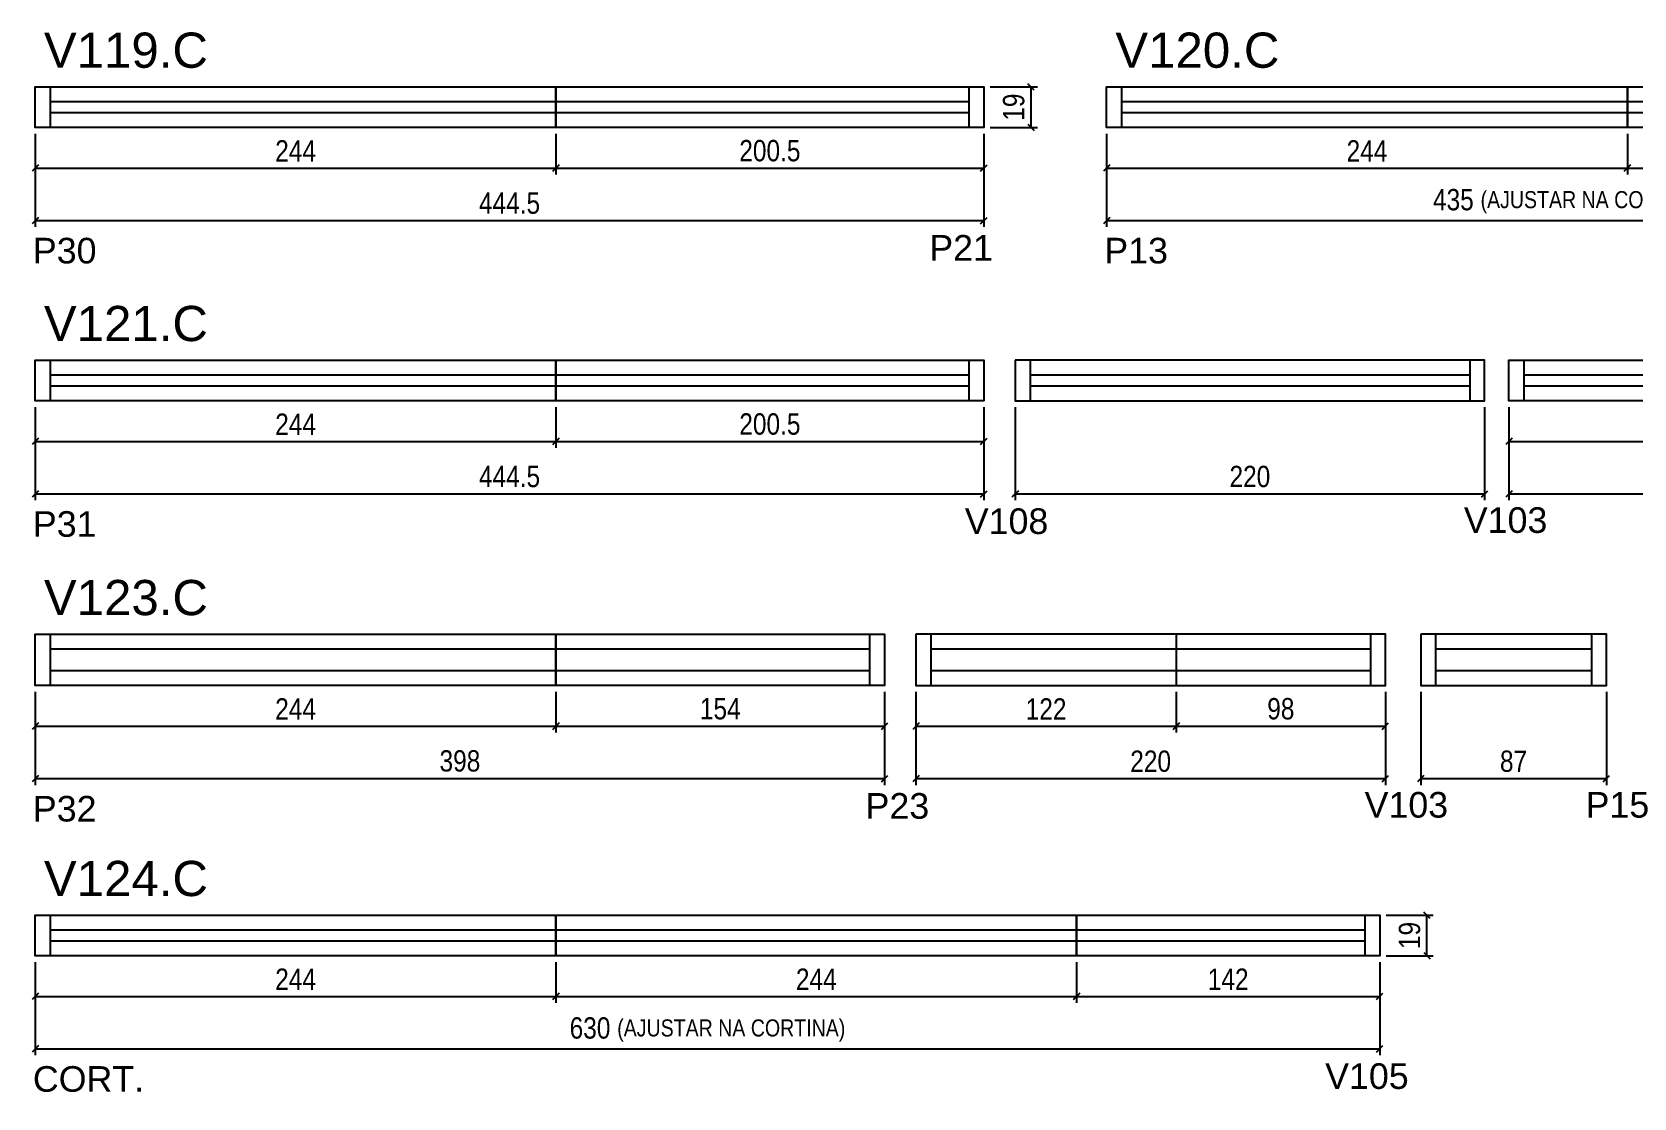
# Model space of a CAD drawing. Extents: x 1665 to 3026, y 15883 to 17753.
# Drawn here: x 1672 to 2422, y 16305 to 16804 of the extents above; entities that cross this region are included whole.
import ezdxf

# ---------------------------------------------------------------- set-up
doc = ezdxf.new("R2010")
doc.units = 0
for name, color, linetype in [('5', 5, 'Continuous'), ('COTA', 241, 'Continuous'), ('NOMENCLATURA', 7, 'Continuous'), ('Painéis', 200, 'Continuous'), ('SARR_2.2x7', 40, 'Continuous')]:
    doc.layers.add(name, color=color, linetype=linetype)
doc.styles.add('COTA TECNICA', font='techl___.ttf', dxfattribs={"height": 10})
doc.styles.add('COTA TECNICA-50', font='techl___.ttf', dxfattribs={"height": 10})
doc.styles.get("Standard").update_dxf_attribs({"font": 'arial.ttf'})
doc.dimstyles.new('COTA PAINEL-50', dxfattribs={"dimtxt": 10, "dimasz": 3, "dimexe": 3, "dimexo": 3, "dimgap": 3, "dimtad": 1, "dimdec": 1, "dimzin": 12, "dimdsep": 46, "dimtxsty": 'COTA TECNICA-50', "dimblk1": 'OBLIQUE', "dimblk2": 'OBLIQUE', "dimsah": 1, "dimcen": 0.9, "dimclrd": 4, "dimclre": 4, "dimclrt": 240, "dimadec": 1, "dimazin": 3, "dimtfac": 1, "dimtdec": 1, "dimtmove": 0, "dimatfit": 3, "dimfxl": 1, "dimtolj": 1, "dimtzin": 12, "dimarcsym": 0})
doc.dimstyles.new('PAINEL', dxfattribs={"dimtxt": 10, "dimasz": 3, "dimexe": 3, "dimexo": 3, "dimgap": 3, "dimtad": 1, "dimdec": 1, "dimzin": 12, "dimdsep": 46, "dimtxsty": 'COTA TECNICA', "dimblk1": 'OBLIQUE', "dimblk2": 'OBLIQUE', "dimsah": 1, "dimcen": 0.9, "dimclrd": 4, "dimclre": 4, "dimclrt": 240, "dimadec": 1, "dimazin": 3, "dimtfac": 1, "dimtdec": 1, "dimtmove": 0, "dimatfit": 3, "dimfxl": 1, "dimtolj": 1, "dimtzin": 12, "dimarcsym": 0})

# ---------------------------------------------------------------- blocks, each defined once
blk = doc.blocks.new('_Oblique')
at = {"color": 0, "linetype": 'ByBlock', "lineweight": -2}
blk.add_line((-0.5, -0.5), (0.5, 0.5), dxfattribs=at)
blk = doc.blocks.new('*D137')
at = {"layer": 'COTA', "color": 4, "linetype": 'ByBlock', "lineweight": -2, "transparency": 16777216}
for p, q in [((1673.23, 16756.76), (1673.23, 16737.71)), ((1917.23, 16756.76), (1917.23, 16737.71)), ((1673.23, 16740.71), (1917.23, 16740.71))]:
    blk.add_line(p, q, dxfattribs=at)
at = {"layer": 'Defpoints', "color": 0, "linetype": 'ByBlock', "transparency": 16777216}
for p in [(1673.23, 16759.76), (1917.23, 16759.76), (1917.23, 16740.71)]:
    blk.add_point(p, dxfattribs=at)
at = {"layer": 'COTA', "color": 4, "linetype": 'ByBlock', "lineweight": -2, "transparency": 16777216, "xscale": 3, "yscale": 3, "zscale": 3, "rotation": 180}
blk.add_blockref('_Oblique', (1673.23, 16740.71), dxfattribs=at)
at = {"layer": 'COTA', "color": 4, "linetype": 'ByBlock', "lineweight": -2, "transparency": 16777216, "xscale": 3, "yscale": 3, "zscale": 3}
blk.add_blockref('_Oblique', (1917.23, 16740.71), dxfattribs=at)
at = {"layer": 'COTA', "color": 240, "linetype": 'ByBlock', "transparency": 16777216, "insert": (1795.23, 16748.78), "char_height": 10, "attachment_point": 5, "style": 'COTA TECNICA-50'}
blk.add_mtext('\\A1;244', dxfattribs=at)
blk = doc.blocks.new('*D138')
at = {"layer": 'COTA', "color": 4, "linetype": 'ByBlock', "lineweight": -2, "transparency": 16777216}
for p, q in [((1917.23, 16756.76), (1917.23, 16737.71)), ((2117.73, 16756.76), (2117.73, 16737.71)), ((1917.23, 16740.71), (2117.73, 16740.71))]:
    blk.add_line(p, q, dxfattribs=at)
at = {"layer": 'Defpoints', "color": 0, "linetype": 'ByBlock', "transparency": 16777216}
for p in [(1917.23, 16759.76), (2117.73, 16759.76), (2117.73, 16740.71)]:
    blk.add_point(p, dxfattribs=at)
at = {"layer": 'COTA', "color": 4, "linetype": 'ByBlock', "lineweight": -2, "transparency": 16777216, "xscale": 3, "yscale": 3, "zscale": 3, "rotation": 180}
blk.add_blockref('_Oblique', (1917.23, 16740.71), dxfattribs=at)
at = {"layer": 'COTA', "color": 4, "linetype": 'ByBlock', "lineweight": -2, "transparency": 16777216, "xscale": 3, "yscale": 3, "zscale": 3}
blk.add_blockref('_Oblique', (2117.73, 16740.71), dxfattribs=at)
at = {"layer": 'COTA', "color": 240, "linetype": 'ByBlock', "transparency": 16777216, "insert": (2017.48, 16748.82), "char_height": 10, "attachment_point": 5, "style": 'COTA TECNICA-50'}
blk.add_mtext('\\A1;200.5', dxfattribs=at)
blk = doc.blocks.new('*D139')
at = {"layer": 'COTA', "color": 4, "lineweight": -2, "transparency": 16777216}
for p, q in [((1673.23, 16756.76), (1673.23, 16713.13)), ((2117.73, 16756.76), (2117.73, 16713.13)), ((1673.23, 16716.13), (2117.73, 16716.13))]:
    blk.add_line(p, q, dxfattribs=at)
at = {"layer": 'Defpoints', "color": 0, "transparency": 16777216}
for p in [(1673.23, 16759.76), (2117.73, 16759.76), (2117.73, 16716.13)]:
    blk.add_point(p, dxfattribs=at)
at = {"layer": 'COTA', "color": 4, "lineweight": -2, "transparency": 16777216, "xscale": 3, "yscale": 3, "zscale": 3, "rotation": 180}
blk.add_blockref('_Oblique', (1673.23, 16716.13), dxfattribs=at)
at = {"layer": 'COTA', "color": 4, "lineweight": -2, "transparency": 16777216, "xscale": 3, "yscale": 3, "zscale": 3}
blk.add_blockref('_Oblique', (2117.73, 16716.13), dxfattribs=at)
at = {"layer": 'COTA', "color": 240, "transparency": 16777216, "insert": (1895.48, 16724.24), "char_height": 10, "attachment_point": 5, "style": 'COTA TECNICA'}
blk.add_mtext('\\A1;444.5', dxfattribs=at)
blk = doc.blocks.new('*D140')
at = {"layer": 'COTA', "color": 4, "lineweight": -2, "transparency": 16777216}
for p, q in [((2120.73, 16778.76), (2142.85, 16778.76)), ((2139.85, 16759.76), (2139.85, 16778.76)), ((2120.73, 16759.76), (2142.85, 16759.76))]:
    blk.add_line(p, q, dxfattribs=at)
at = {"layer": 'Defpoints', "color": 0, "transparency": 16777216}
for p in [(2117.73, 16778.76), (2139.85, 16778.76), (2117.73, 16759.76)]:
    blk.add_point(p, dxfattribs=at)
at = {"layer": 'COTA', "color": 4, "lineweight": -2, "transparency": 16777216, "xscale": 3, "yscale": 3, "zscale": 3}
for p, rotation in [((2139.85, 16778.76), 90), ((2139.85, 16759.76), 270)]:
    blk.add_blockref('_Oblique', p, dxfattribs=dict(at, rotation=rotation))
at = {"layer": 'COTA', "color": 240, "transparency": 16777216, "insert": (2131.76, 16769.26), "char_height": 10, "attachment_point": 5, "rotation": 90, "style": 'COTA TECNICA'}
blk.add_mtext('\\A1;19', dxfattribs=at)
blk = doc.blocks.new('*D141')
at = {"layer": 'COTA', "color": 4, "linetype": 'ByBlock', "lineweight": -2, "transparency": 16777216}
for p, q in [((2175.29, 16756.76), (2175.29, 16737.71)), ((2419.29, 16756.76), (2419.29, 16737.71)), ((2175.29, 16740.71), (2419.29, 16740.71))]:
    blk.add_line(p, q, dxfattribs=at)
at = {"layer": 'Defpoints', "color": 0, "linetype": 'ByBlock', "transparency": 16777216}
for p in [(2175.29, 16759.76), (2419.29, 16759.76), (2419.29, 16740.71)]:
    blk.add_point(p, dxfattribs=at)
at = {"layer": 'COTA', "color": 4, "linetype": 'ByBlock', "lineweight": -2, "transparency": 16777216, "xscale": 3, "yscale": 3, "zscale": 3, "rotation": 180}
blk.add_blockref('_Oblique', (2175.29, 16740.71), dxfattribs=at)
at = {"layer": 'COTA', "color": 4, "linetype": 'ByBlock', "lineweight": -2, "transparency": 16777216, "xscale": 3, "yscale": 3, "zscale": 3}
blk.add_blockref('_Oblique', (2419.29, 16740.71), dxfattribs=at)
at = {"layer": 'COTA', "color": 240, "linetype": 'ByBlock', "transparency": 16777216, "insert": (2297.29, 16748.78), "char_height": 10, "attachment_point": 5, "style": 'COTA TECNICA-50'}
blk.add_mtext('\\A1;244', dxfattribs=at)
blk = doc.blocks.new('*D142')
at = {"layer": 'COTA', "color": 4, "linetype": 'ByBlock', "lineweight": -2, "transparency": 16777216}
for p, q in [((2419.29, 16756.76), (2419.29, 16737.71)), ((2610.29, 16756.76), (2610.29, 16737.71)), ((2419.29, 16740.71), (2610.29, 16740.71))]:
    blk.add_line(p, q, dxfattribs=at)
at = {"layer": 'Defpoints', "color": 0, "linetype": 'ByBlock', "transparency": 16777216}
for p in [(2419.29, 16759.76), (2610.29, 16759.76), (2610.29, 16740.71)]:
    blk.add_point(p, dxfattribs=at)
at = {"layer": 'COTA', "color": 4, "linetype": 'ByBlock', "lineweight": -2, "transparency": 16777216, "xscale": 3, "yscale": 3, "zscale": 3, "rotation": 180}
blk.add_blockref('_Oblique', (2419.29, 16740.71), dxfattribs=at)
at = {"layer": 'COTA', "color": 4, "linetype": 'ByBlock', "lineweight": -2, "transparency": 16777216, "xscale": 3, "yscale": 3, "zscale": 3}
blk.add_blockref('_Oblique', (2610.29, 16740.71), dxfattribs=at)
at = {"layer": 'COTA', "color": 240, "linetype": 'ByBlock', "transparency": 16777216, "insert": (2514.79, 16748.79), "char_height": 10, "attachment_point": 5, "style": 'COTA TECNICA-50'}
blk.add_mtext('\\A1;191', dxfattribs=at)
blk = doc.blocks.new('*D143')
at = {"layer": 'COTA', "color": 4, "lineweight": -2, "transparency": 16777216}
for p, q in [((2175.29, 16756.76), (2175.29, 16713.13)), ((2610.29, 16756.76), (2610.29, 16713.13)), ((2175.29, 16716.13), (2610.29, 16716.13))]:
    blk.add_line(p, q, dxfattribs=at)
at = {"layer": 'Defpoints', "color": 0, "transparency": 16777216}
for p in [(2175.29, 16759.76), (2610.29, 16759.76), (2610.29, 16716.13)]:
    blk.add_point(p, dxfattribs=at)
at = {"layer": 'COTA', "color": 4, "lineweight": -2, "transparency": 16777216, "xscale": 3, "yscale": 3, "zscale": 3, "rotation": 180}
blk.add_blockref('_Oblique', (2175.29, 16716.13), dxfattribs=at)
at = {"layer": 'COTA', "color": 4, "lineweight": -2, "transparency": 16777216, "xscale": 3, "yscale": 3, "zscale": 3}
blk.add_blockref('_Oblique', (2610.29, 16716.13), dxfattribs=at)
at = {"layer": 'COTA', "color": 240, "transparency": 16777216, "insert": (2392.79, 16724.73), "char_height": 10, "attachment_point": 5, "style": 'COTA TECNICA'}
blk.add_mtext('\\A1;435 {\\H0.8x;(AJUSTAR NA CORTINA)}', dxfattribs=at)
blk = doc.blocks.new('*D145')
at = {"layer": 'COTA', "color": 4, "linetype": 'ByBlock', "lineweight": -2, "transparency": 16777216}
for p, q in [((1673.23, 16628.66), (1673.23, 16609.6)), ((1917.23, 16628.66), (1917.23, 16609.6)), ((1673.23, 16612.6), (1917.23, 16612.6))]:
    blk.add_line(p, q, dxfattribs=at)
at = {"layer": 'Defpoints', "color": 0, "linetype": 'ByBlock', "transparency": 16777216}
for p in [(1673.23, 16631.66), (1917.23, 16631.66), (1917.23, 16612.6)]:
    blk.add_point(p, dxfattribs=at)
at = {"layer": 'COTA', "color": 4, "linetype": 'ByBlock', "lineweight": -2, "transparency": 16777216, "xscale": 3, "yscale": 3, "zscale": 3, "rotation": 180}
blk.add_blockref('_Oblique', (1673.23, 16612.6), dxfattribs=at)
at = {"layer": 'COTA', "color": 4, "linetype": 'ByBlock', "lineweight": -2, "transparency": 16777216, "xscale": 3, "yscale": 3, "zscale": 3}
blk.add_blockref('_Oblique', (1917.23, 16612.6), dxfattribs=at)
at = {"layer": 'COTA', "color": 240, "linetype": 'ByBlock', "transparency": 16777216, "insert": (1795.23, 16620.68), "char_height": 10, "attachment_point": 5, "style": 'COTA TECNICA-50'}
blk.add_mtext('\\A1;244', dxfattribs=at)
blk = doc.blocks.new('*D146')
at = {"layer": 'COTA', "color": 4, "linetype": 'ByBlock', "lineweight": -2, "transparency": 16777216}
for p, q in [((1917.23, 16628.66), (1917.23, 16609.6)), ((2117.73, 16628.66), (2117.73, 16609.6)), ((1917.23, 16612.6), (2117.73, 16612.6))]:
    blk.add_line(p, q, dxfattribs=at)
at = {"layer": 'Defpoints', "color": 0, "linetype": 'ByBlock', "transparency": 16777216}
for p in [(1917.23, 16631.66), (2117.73, 16631.66), (2117.73, 16612.6)]:
    blk.add_point(p, dxfattribs=at)
at = {"layer": 'COTA', "color": 4, "linetype": 'ByBlock', "lineweight": -2, "transparency": 16777216, "xscale": 3, "yscale": 3, "zscale": 3, "rotation": 180}
blk.add_blockref('_Oblique', (1917.23, 16612.6), dxfattribs=at)
at = {"layer": 'COTA', "color": 4, "linetype": 'ByBlock', "lineweight": -2, "transparency": 16777216, "xscale": 3, "yscale": 3, "zscale": 3}
blk.add_blockref('_Oblique', (2117.73, 16612.6), dxfattribs=at)
at = {"layer": 'COTA', "color": 240, "linetype": 'ByBlock', "transparency": 16777216, "insert": (2017.48, 16620.71), "char_height": 10, "attachment_point": 5, "style": 'COTA TECNICA-50'}
blk.add_mtext('\\A1;200.5', dxfattribs=at)
blk = doc.blocks.new('*D147')
at = {"layer": 'COTA', "color": 4, "lineweight": -2, "transparency": 16777216}
for p, q in [((1673.23, 16628.66), (1673.23, 16585.02)), ((2117.73, 16628.66), (2117.73, 16585.02)), ((1673.23, 16588.02), (2117.73, 16588.02))]:
    blk.add_line(p, q, dxfattribs=at)
at = {"layer": 'Defpoints', "color": 0, "transparency": 16777216}
for p in [(1673.23, 16631.66), (2117.73, 16631.66), (2117.73, 16588.02)]:
    blk.add_point(p, dxfattribs=at)
at = {"layer": 'COTA', "color": 4, "lineweight": -2, "transparency": 16777216, "xscale": 3, "yscale": 3, "zscale": 3, "rotation": 180}
blk.add_blockref('_Oblique', (1673.23, 16588.02), dxfattribs=at)
at = {"layer": 'COTA', "color": 4, "lineweight": -2, "transparency": 16777216, "xscale": 3, "yscale": 3, "zscale": 3}
blk.add_blockref('_Oblique', (2117.73, 16588.02), dxfattribs=at)
at = {"layer": 'COTA', "color": 240, "transparency": 16777216, "insert": (1895.48, 16596.13), "char_height": 10, "attachment_point": 5, "style": 'COTA TECNICA'}
blk.add_mtext('\\A1;444.5', dxfattribs=at)
blk = doc.blocks.new('*D148')
at = {"layer": 'COTA', "color": 4, "linetype": 'ByBlock', "lineweight": -2, "transparency": 16777216}
for p, q in [((2132.4, 16628.66), (2132.4, 16585.02)), ((2352.4, 16628.66), (2352.4, 16585.02)), ((2132.4, 16588.02), (2352.4, 16588.02))]:
    blk.add_line(p, q, dxfattribs=at)
at = {"layer": 'Defpoints', "color": 0, "linetype": 'ByBlock', "transparency": 16777216}
for p in [(2132.4, 16631.66), (2352.4, 16631.66), (2352.4, 16588.02)]:
    blk.add_point(p, dxfattribs=at)
at = {"layer": 'COTA', "color": 4, "linetype": 'ByBlock', "lineweight": -2, "transparency": 16777216, "xscale": 3, "yscale": 3, "zscale": 3, "rotation": 180}
blk.add_blockref('_Oblique', (2132.4, 16588.02), dxfattribs=at)
at = {"layer": 'COTA', "color": 4, "linetype": 'ByBlock', "lineweight": -2, "transparency": 16777216, "xscale": 3, "yscale": 3, "zscale": 3}
blk.add_blockref('_Oblique', (2352.4, 16588.02), dxfattribs=at)
at = {"layer": 'COTA', "color": 240, "linetype": 'ByBlock', "transparency": 16777216, "insert": (2242.4, 16596.12), "char_height": 10, "attachment_point": 5, "style": 'COTA TECNICA-50'}
blk.add_mtext('\\A1;220', dxfattribs=at)
blk = doc.blocks.new('*D149')
at = {"layer": 'COTA', "color": 4, "linetype": 'ByBlock', "lineweight": -2, "transparency": 16777216}
for p, q in [((2363.78, 16628.66), (2363.78, 16609.6)), ((2607.78, 16628.66), (2607.78, 16609.6)), ((2363.78, 16612.6), (2607.78, 16612.6))]:
    blk.add_line(p, q, dxfattribs=at)
at = {"layer": 'Defpoints', "color": 0, "linetype": 'ByBlock', "transparency": 16777216}
for p in [(2363.78, 16631.66), (2607.78, 16631.66), (2607.78, 16612.6)]:
    blk.add_point(p, dxfattribs=at)
at = {"layer": 'COTA', "color": 4, "linetype": 'ByBlock', "lineweight": -2, "transparency": 16777216, "xscale": 3, "yscale": 3, "zscale": 3, "rotation": 180}
blk.add_blockref('_Oblique', (2363.78, 16612.6), dxfattribs=at)
at = {"layer": 'COTA', "color": 4, "linetype": 'ByBlock', "lineweight": -2, "transparency": 16777216, "xscale": 3, "yscale": 3, "zscale": 3}
blk.add_blockref('_Oblique', (2607.78, 16612.6), dxfattribs=at)
at = {"layer": 'COTA', "color": 240, "linetype": 'ByBlock', "transparency": 16777216, "insert": (2485.78, 16620.68), "char_height": 10, "attachment_point": 5, "style": 'COTA TECNICA-50'}
blk.add_mtext('\\A1;244', dxfattribs=at)
blk = doc.blocks.new('*D151')
at = {"layer": 'COTA', "color": 4, "lineweight": -2, "transparency": 16777216}
for p, q in [((2363.78, 16628.66), (2363.78, 16585.02)), ((2798.78, 16628.66), (2798.78, 16585.02)), ((2363.78, 16588.02), (2798.78, 16588.02))]:
    blk.add_line(p, q, dxfattribs=at)
at = {"layer": 'Defpoints', "color": 0, "transparency": 16777216}
for p in [(2363.78, 16631.66), (2798.78, 16631.66), (2798.78, 16588.02)]:
    blk.add_point(p, dxfattribs=at)
at = {"layer": 'COTA', "color": 4, "lineweight": -2, "transparency": 16777216, "xscale": 3, "yscale": 3, "zscale": 3, "rotation": 180}
blk.add_blockref('_Oblique', (2363.78, 16588.02), dxfattribs=at)
at = {"layer": 'COTA', "color": 4, "lineweight": -2, "transparency": 16777216, "xscale": 3, "yscale": 3, "zscale": 3}
blk.add_blockref('_Oblique', (2798.78, 16588.02), dxfattribs=at)
at = {"layer": 'COTA', "color": 240, "transparency": 16777216, "insert": (2581.28, 16596.62), "char_height": 10, "attachment_point": 5, "style": 'COTA TECNICA'}
blk.add_mtext('\\A1;435 {\\H0.8x;(AJUSTAR NA CORTINA)}', dxfattribs=at)
blk = doc.blocks.new('*D156')
at = {"layer": 'COTA', "color": 4, "linetype": 'ByBlock', "lineweight": -2, "transparency": 16777216}
for p, q in [((1673.23, 16495.22), (1673.23, 16476.16)), ((1917.23, 16495.22), (1917.23, 16476.16)), ((1673.23, 16479.16), (1917.23, 16479.16))]:
    blk.add_line(p, q, dxfattribs=at)
at = {"layer": 'Defpoints', "color": 0, "linetype": 'ByBlock', "transparency": 16777216}
for p in [(1673.23, 16498.22), (1917.23, 16498.22), (1917.23, 16479.16)]:
    blk.add_point(p, dxfattribs=at)
at = {"layer": 'COTA', "color": 4, "linetype": 'ByBlock', "lineweight": -2, "transparency": 16777216, "xscale": 3, "yscale": 3, "zscale": 3, "rotation": 180}
blk.add_blockref('_Oblique', (1673.23, 16479.16), dxfattribs=at)
at = {"layer": 'COTA', "color": 4, "linetype": 'ByBlock', "lineweight": -2, "transparency": 16777216, "xscale": 3, "yscale": 3, "zscale": 3}
blk.add_blockref('_Oblique', (1917.23, 16479.16), dxfattribs=at)
at = {"layer": 'COTA', "color": 240, "linetype": 'ByBlock', "transparency": 16777216, "insert": (1795.23, 16487.24), "char_height": 10, "attachment_point": 5, "style": 'COTA TECNICA-50'}
blk.add_mtext('\\A1;244', dxfattribs=at)
blk = doc.blocks.new('*D157')
at = {"layer": 'COTA', "color": 4, "linetype": 'ByBlock', "lineweight": -2, "transparency": 16777216}
for p, q in [((1917.23, 16495.22), (1917.23, 16476.16)), ((2071.23, 16495.22), (2071.23, 16476.16)), ((1917.23, 16479.16), (2071.23, 16479.16))]:
    blk.add_line(p, q, dxfattribs=at)
at = {"layer": 'Defpoints', "color": 0, "linetype": 'ByBlock', "transparency": 16777216}
for p in [(1917.23, 16498.22), (2071.23, 16498.22), (2071.23, 16479.16)]:
    blk.add_point(p, dxfattribs=at)
at = {"layer": 'COTA', "color": 4, "linetype": 'ByBlock', "lineweight": -2, "transparency": 16777216, "xscale": 3, "yscale": 3, "zscale": 3, "rotation": 180}
blk.add_blockref('_Oblique', (1917.23, 16479.16), dxfattribs=at)
at = {"layer": 'COTA', "color": 4, "linetype": 'ByBlock', "lineweight": -2, "transparency": 16777216, "xscale": 3, "yscale": 3, "zscale": 3}
blk.add_blockref('_Oblique', (2071.23, 16479.16), dxfattribs=at)
at = {"layer": 'COTA', "color": 240, "linetype": 'ByBlock', "transparency": 16777216, "insert": (1994.23, 16487.27), "char_height": 10, "attachment_point": 5, "style": 'COTA TECNICA-50'}
blk.add_mtext('\\A1;154', dxfattribs=at)
blk = doc.blocks.new('*D158')
at = {"layer": 'COTA', "color": 4, "lineweight": -2, "transparency": 16777216}
for p, q in [((1673.23, 16495.22), (1673.23, 16451.58)), ((2071.23, 16495.22), (2071.23, 16451.58)), ((1673.23, 16454.58), (2071.23, 16454.58))]:
    blk.add_line(p, q, dxfattribs=at)
at = {"layer": 'Defpoints', "color": 0, "transparency": 16777216}
for p in [(1673.23, 16498.22), (2071.23, 16498.22), (2071.23, 16454.58)]:
    blk.add_point(p, dxfattribs=at)
at = {"layer": 'COTA', "color": 4, "lineweight": -2, "transparency": 16777216, "xscale": 3, "yscale": 3, "zscale": 3, "rotation": 180}
blk.add_blockref('_Oblique', (1673.23, 16454.58), dxfattribs=at)
at = {"layer": 'COTA', "color": 4, "lineweight": -2, "transparency": 16777216, "xscale": 3, "yscale": 3, "zscale": 3}
blk.add_blockref('_Oblique', (2071.23, 16454.58), dxfattribs=at)
at = {"layer": 'COTA', "color": 240, "transparency": 16777216, "insert": (1872.23, 16462.83), "char_height": 10, "attachment_point": 5, "style": 'COTA TECNICA'}
blk.add_mtext('\\A1;398', dxfattribs=at)
blk = doc.blocks.new('*D153')
at = {"layer": 'COTA', "color": 4, "linetype": 'ByBlock', "lineweight": -2, "transparency": 16777216}
for p, q in [((2085.9, 16495.22), (2085.9, 16451.58)), ((2305.9, 16495.22), (2305.9, 16451.58)), ((2085.9, 16454.58), (2305.9, 16454.58))]:
    blk.add_line(p, q, dxfattribs=at)
at = {"layer": 'Defpoints', "color": 0, "linetype": 'ByBlock', "transparency": 16777216}
for p in [(2085.9, 16498.22), (2305.9, 16498.22), (2305.9, 16454.58)]:
    blk.add_point(p, dxfattribs=at)
at = {"layer": 'COTA', "color": 4, "linetype": 'ByBlock', "lineweight": -2, "transparency": 16777216, "xscale": 3, "yscale": 3, "zscale": 3, "rotation": 180}
blk.add_blockref('_Oblique', (2085.9, 16454.58), dxfattribs=at)
at = {"layer": 'COTA', "color": 4, "linetype": 'ByBlock', "lineweight": -2, "transparency": 16777216, "xscale": 3, "yscale": 3, "zscale": 3}
blk.add_blockref('_Oblique', (2305.9, 16454.58), dxfattribs=at)
at = {"layer": 'COTA', "color": 240, "linetype": 'ByBlock', "transparency": 16777216, "insert": (2195.9, 16462.68), "char_height": 10, "attachment_point": 5, "style": 'COTA TECNICA-50'}
blk.add_mtext('\\A1;220', dxfattribs=at)
blk = doc.blocks.new('*D161')
at = {"layer": 'COTA', "color": 4, "linetype": 'ByBlock', "lineweight": -2, "transparency": 16777216}
for p, q in [((2085.9, 16495.22), (2085.9, 16476.16)), ((2207.9, 16495.22), (2207.9, 16476.16)), ((2085.9, 16479.16), (2207.9, 16479.16))]:
    blk.add_line(p, q, dxfattribs=at)
at = {"layer": 'Defpoints', "color": 0, "linetype": 'ByBlock', "transparency": 16777216}
for p in [(2085.9, 16498.22), (2207.9, 16498.22), (2207.9, 16479.16)]:
    blk.add_point(p, dxfattribs=at)
at = {"layer": 'COTA', "color": 4, "linetype": 'ByBlock', "lineweight": -2, "transparency": 16777216, "xscale": 3, "yscale": 3, "zscale": 3, "rotation": 180}
blk.add_blockref('_Oblique', (2085.9, 16479.16), dxfattribs=at)
at = {"layer": 'COTA', "color": 4, "linetype": 'ByBlock', "lineweight": -2, "transparency": 16777216, "xscale": 3, "yscale": 3, "zscale": 3}
blk.add_blockref('_Oblique', (2207.9, 16479.16), dxfattribs=at)
at = {"layer": 'COTA', "color": 240, "linetype": 'ByBlock', "transparency": 16777216, "insert": (2146.9, 16487.22), "char_height": 10, "attachment_point": 5, "style": 'COTA TECNICA-50'}
blk.add_mtext('\\A1;122', dxfattribs=at)
blk = doc.blocks.new('*D162')
at = {"layer": 'COTA', "color": 4, "linetype": 'ByBlock', "lineweight": -2, "transparency": 16777216}
for p, q in [((2207.9, 16495.22), (2207.9, 16476.16)), ((2305.9, 16495.22), (2305.9, 16476.16)), ((2207.9, 16479.16), (2305.9, 16479.16))]:
    blk.add_line(p, q, dxfattribs=at)
at = {"layer": 'Defpoints', "color": 0, "linetype": 'ByBlock', "transparency": 16777216}
for p in [(2207.9, 16498.22), (2305.9, 16498.22), (2305.9, 16479.16)]:
    blk.add_point(p, dxfattribs=at)
at = {"layer": 'COTA', "color": 4, "linetype": 'ByBlock', "lineweight": -2, "transparency": 16777216, "xscale": 3, "yscale": 3, "zscale": 3, "rotation": 180}
blk.add_blockref('_Oblique', (2207.9, 16479.16), dxfattribs=at)
at = {"layer": 'COTA', "color": 4, "linetype": 'ByBlock', "lineweight": -2, "transparency": 16777216, "xscale": 3, "yscale": 3, "zscale": 3}
blk.add_blockref('_Oblique', (2305.9, 16479.16), dxfattribs=at)
at = {"layer": 'COTA', "color": 240, "linetype": 'ByBlock', "transparency": 16777216, "insert": (2256.9, 16487.27), "char_height": 10, "attachment_point": 5, "style": 'COTA TECNICA-50'}
blk.add_mtext('\\A1;98', dxfattribs=at)
blk = doc.blocks.new('*D163')
at = {"layer": 'COTA', "color": 4, "linetype": 'ByBlock', "lineweight": -2, "transparency": 16777216}
for p, q in [((2322.45, 16495.22), (2322.45, 16451.58)), ((2409.45, 16495.22), (2409.45, 16451.58)), ((2322.45, 16454.58), (2409.45, 16454.58))]:
    blk.add_line(p, q, dxfattribs=at)
at = {"layer": 'Defpoints', "color": 0, "linetype": 'ByBlock', "transparency": 16777216}
for p in [(2322.45, 16498.22), (2409.45, 16498.22), (2409.45, 16454.58)]:
    blk.add_point(p, dxfattribs=at)
at = {"layer": 'COTA', "color": 4, "linetype": 'ByBlock', "lineweight": -2, "transparency": 16777216, "xscale": 3, "yscale": 3, "zscale": 3, "rotation": 180}
blk.add_blockref('_Oblique', (2322.45, 16454.58), dxfattribs=at)
at = {"layer": 'COTA', "color": 4, "linetype": 'ByBlock', "lineweight": -2, "transparency": 16777216, "xscale": 3, "yscale": 3, "zscale": 3}
blk.add_blockref('_Oblique', (2409.45, 16454.58), dxfattribs=at)
at = {"layer": 'COTA', "color": 240, "linetype": 'ByBlock', "transparency": 16777216, "insert": (2365.95, 16462.68), "char_height": 10, "attachment_point": 5, "style": 'COTA TECNICA-50'}
blk.add_mtext('\\A1;87', dxfattribs=at)
blk = doc.blocks.new('*D164')
at = {"layer": 'COTA', "color": 4, "linetype": 'ByBlock', "lineweight": -2, "transparency": 16777216}
for p, q in [((1673.23, 16368.56), (1673.23, 16349.51)), ((1917.23, 16368.56), (1917.23, 16349.51)), ((1673.23, 16352.51), (1917.23, 16352.51))]:
    blk.add_line(p, q, dxfattribs=at)
at = {"layer": 'Defpoints', "color": 0, "linetype": 'ByBlock', "transparency": 16777216}
for p in [(1673.23, 16371.56), (1917.23, 16371.56), (1917.23, 16352.51)]:
    blk.add_point(p, dxfattribs=at)
at = {"layer": 'COTA', "color": 4, "linetype": 'ByBlock', "lineweight": -2, "transparency": 16777216, "xscale": 3, "yscale": 3, "zscale": 3, "rotation": 180}
blk.add_blockref('_Oblique', (1673.23, 16352.51), dxfattribs=at)
at = {"layer": 'COTA', "color": 4, "linetype": 'ByBlock', "lineweight": -2, "transparency": 16777216, "xscale": 3, "yscale": 3, "zscale": 3}
blk.add_blockref('_Oblique', (1917.23, 16352.51), dxfattribs=at)
at = {"layer": 'COTA', "color": 240, "linetype": 'ByBlock', "transparency": 16777216, "insert": (1795.23, 16360.58), "char_height": 10, "attachment_point": 5, "style": 'COTA TECNICA-50'}
blk.add_mtext('\\A1;244', dxfattribs=at)
blk = doc.blocks.new('*D165')
at = {"layer": 'COTA', "color": 4, "linetype": 'ByBlock', "lineweight": -2, "transparency": 16777216}
for p, q in [((2161.23, 16368.56), (2161.23, 16349.51)), ((2303.23, 16368.56), (2303.23, 16349.51)), ((2161.23, 16352.51), (2303.23, 16352.51))]:
    blk.add_line(p, q, dxfattribs=at)
at = {"layer": 'Defpoints', "color": 0, "linetype": 'ByBlock', "transparency": 16777216}
for p in [(2161.23, 16371.56), (2303.23, 16371.56), (2303.23, 16352.51)]:
    blk.add_point(p, dxfattribs=at)
at = {"layer": 'COTA', "color": 4, "linetype": 'ByBlock', "lineweight": -2, "transparency": 16777216, "xscale": 3, "yscale": 3, "zscale": 3, "rotation": 180}
blk.add_blockref('_Oblique', (2161.23, 16352.51), dxfattribs=at)
at = {"layer": 'COTA', "color": 4, "linetype": 'ByBlock', "lineweight": -2, "transparency": 16777216, "xscale": 3, "yscale": 3, "zscale": 3}
blk.add_blockref('_Oblique', (2303.23, 16352.51), dxfattribs=at)
at = {"layer": 'COTA', "color": 240, "linetype": 'ByBlock', "transparency": 16777216, "insert": (2232.23, 16360.58), "char_height": 10, "attachment_point": 5, "style": 'COTA TECNICA-50'}
blk.add_mtext('\\A1;142', dxfattribs=at)
blk = doc.blocks.new('*D166')
at = {"layer": 'COTA', "color": 4, "lineweight": -2, "transparency": 16777216}
for p, q in [((1673.23, 16368.56), (1673.23, 16324.93)), ((2303.23, 16368.56), (2303.23, 16324.93)), ((1673.23, 16327.93), (2303.23, 16327.93))]:
    blk.add_line(p, q, dxfattribs=at)
at = {"layer": 'Defpoints', "color": 0, "transparency": 16777216}
for p in [(1673.23, 16371.56), (2303.23, 16371.56), (2303.23, 16327.93)]:
    blk.add_point(p, dxfattribs=at)
at = {"layer": 'COTA', "color": 4, "lineweight": -2, "transparency": 16777216, "xscale": 3, "yscale": 3, "zscale": 3, "rotation": 180}
blk.add_blockref('_Oblique', (1673.23, 16327.93), dxfattribs=at)
at = {"layer": 'COTA', "color": 4, "lineweight": -2, "transparency": 16777216, "xscale": 3, "yscale": 3, "zscale": 3}
blk.add_blockref('_Oblique', (2303.23, 16327.93), dxfattribs=at)
at = {"layer": 'COTA', "color": 240, "transparency": 16777216, "insert": (1988.23, 16336.53), "char_height": 10, "attachment_point": 5, "style": 'COTA TECNICA'}
blk.add_mtext('\\A1;630 {\\H0.8x;(AJUSTAR NA CORTINA)}', dxfattribs=at)
blk = doc.blocks.new('*D167')
at = {"layer": 'COTA', "color": 4, "lineweight": -2, "transparency": 16777216}
for p, q in [((2306.23, 16390.56), (2328.35, 16390.56)), ((2325.35, 16371.56), (2325.35, 16390.56)), ((2306.23, 16371.56), (2328.35, 16371.56))]:
    blk.add_line(p, q, dxfattribs=at)
at = {"layer": 'Defpoints', "color": 0, "transparency": 16777216}
for p in [(2303.23, 16390.56), (2325.35, 16390.56), (2303.23, 16371.56)]:
    blk.add_point(p, dxfattribs=at)
at = {"layer": 'COTA', "color": 4, "lineweight": -2, "transparency": 16777216, "xscale": 3, "yscale": 3, "zscale": 3}
for p, rotation in [((2325.35, 16390.56), 90), ((2325.35, 16371.56), 270)]:
    blk.add_blockref('_Oblique', p, dxfattribs=dict(at, rotation=rotation))
at = {"layer": 'COTA', "color": 240, "transparency": 16777216, "insert": (2317.26, 16381.06), "char_height": 10, "attachment_point": 5, "rotation": 90, "style": 'COTA TECNICA'}
blk.add_mtext('\\A1;19', dxfattribs=at)
blk = doc.blocks.new('*D168')
at = {"layer": 'COTA', "color": 4, "linetype": 'ByBlock', "lineweight": -2, "transparency": 16777216}
for p, q in [((1917.23, 16368.56), (1917.23, 16349.51)), ((2161.23, 16368.56), (2161.23, 16349.51)), ((1917.23, 16352.51), (2161.23, 16352.51))]:
    blk.add_line(p, q, dxfattribs=at)
at = {"layer": 'Defpoints', "color": 0, "linetype": 'ByBlock', "transparency": 16777216}
for p in [(1917.23, 16371.56), (2161.23, 16371.56), (2161.23, 16352.51)]:
    blk.add_point(p, dxfattribs=at)
at = {"layer": 'COTA', "color": 4, "linetype": 'ByBlock', "lineweight": -2, "transparency": 16777216, "xscale": 3, "yscale": 3, "zscale": 3, "rotation": 180}
blk.add_blockref('_Oblique', (1917.23, 16352.51), dxfattribs=at)
at = {"layer": 'COTA', "color": 4, "linetype": 'ByBlock', "lineweight": -2, "transparency": 16777216, "xscale": 3, "yscale": 3, "zscale": 3}
blk.add_blockref('_Oblique', (2161.23, 16352.51), dxfattribs=at)
at = {"layer": 'COTA', "color": 240, "linetype": 'ByBlock', "transparency": 16777216, "insert": (2039.23, 16360.58), "char_height": 10, "attachment_point": 5, "style": 'COTA TECNICA-50'}
blk.add_mtext('\\A1;244', dxfattribs=at)

msp = doc.modelspace()

# ---------------------------------------------------------------- linework, layer by layer
at = {"layer": 'Painéis'}
msp.add_line((2207.9, 16522.22), (2207.9, 16498.22), dxfattribs=at)
for points in [[(1917.23, 16759.76), (1673.23, 16759.76), (1673.23, 16778.76), (1917.23, 16778.76)], [(1917.23, 16778.76), (2117.73, 16778.76), (2117.73, 16759.76), (1917.23, 16759.76)], [(2419.29, 16759.76), (2175.29, 16759.76), (2175.29, 16778.76), (2419.29, 16778.76)], [(2419.29, 16778.76), (2610.29, 16778.76), (2610.29, 16759.76), (2419.29, 16759.76)], [(1917.23, 16631.66), (1673.23, 16631.66), (1673.23, 16650.66), (1917.23, 16650.66)], [(1917.23, 16650.66), (2117.73, 16650.66), (2117.73, 16631.66), (1917.23, 16631.66)], [(2607.78, 16631.66), (2363.78, 16631.66), (2363.78, 16650.66), (2607.78, 16650.66)], [(1917.23, 16498.22), (1673.23, 16498.22), (1673.23, 16522.22), (1917.23, 16522.22)], [(1917.23, 16522.22), (2071.23, 16522.22), (2071.23, 16498.22), (1917.23, 16498.22)], [(1917.23, 16371.56), (1673.23, 16371.56), (1673.23, 16390.56), (1917.23, 16390.56)], [(2161.23, 16371.56), (1917.23, 16371.56), (1917.23, 16390.56), (2161.23, 16390.56)], [(2161.23, 16390.56), (2303.23, 16390.56), (2303.23, 16371.56), (2161.23, 16371.56)]]:
    msp.add_lwpolyline(points, close=True, dxfattribs=at)
for points in [[(2132.4, 16650.66), (2132.4, 16631.66), (2352.4, 16631.66), (2352.4, 16650.66), (2132.4, 16650.66)], [(2085.9, 16522.22), (2085.9, 16498.22), (2305.9, 16498.22), (2305.9, 16522.22), (2085.9, 16522.22)], [(2322.45, 16522.22), (2322.45, 16498.22), (2409.45, 16498.22), (2409.45, 16522.22), (2322.45, 16522.22)]]:
    msp.add_lwpolyline(points, dxfattribs=at)
at = {"layer": 'SARR_2.2x7', "linetype": 'Continuous'}
for p, q in [((1680.23, 16778.76), (1680.23, 16759.76)), ((2110.73, 16778.76), (2110.73, 16759.76)), ((2182.29, 16778.76), (2182.29, 16759.76)), ((1917.23, 16771.76), (1680.23, 16771.76)), ((2110.73, 16771.76), (1917.23, 16771.76)), ((2419.29, 16771.76), (2182.29, 16771.76)), ((2603.29, 16771.76), (2419.29, 16771.76)), ((1680.23, 16766.76), (1917.23, 16766.76)), ((1917.23, 16766.76), (2110.73, 16766.76)), ((2182.29, 16766.76), (2419.29, 16766.76)), ((2419.29, 16766.76), (2603.29, 16766.76)), ((1680.23, 16650.66), (1680.23, 16631.66)), ((2110.73, 16650.66), (2110.73, 16631.66)), ((2139.4, 16650.66), (2139.4, 16631.66)), ((2345.4, 16650.66), (2345.4, 16631.66)), ((2370.78, 16650.66), (2370.78, 16631.66)), ((1917.23, 16643.66), (1680.23, 16643.66)), ((2110.73, 16643.66), (1917.23, 16643.66)), ((2345.4, 16643.66), (2139.4, 16643.66)), ((2607.78, 16643.66), (2370.78, 16643.66)), ((1680.23, 16638.66), (1917.23, 16638.66)), ((1917.23, 16638.66), (2110.73, 16638.66)), ((2139.4, 16638.66), (2345.4, 16638.66)), ((2370.78, 16638.66), (2607.78, 16638.66)), ((1680.23, 16522.22), (1680.23, 16498.22)), ((2064.23, 16522.22), (2064.23, 16498.22)), ((2092.9, 16522.22), (2092.9, 16498.22)), ((2298.9, 16522.22), (2298.9, 16498.22)), ((2329.45, 16522.22), (2329.45, 16498.22)), ((2402.45, 16522.22), (2402.45, 16498.22)), ((1917.23, 16515.22), (1680.23, 16515.22)), ((2064.23, 16515.22), (1917.23, 16515.22)), ((2298.9, 16515.22), (2092.9, 16515.22)), ((2402.45, 16515.22), (2329.45, 16515.22)), ((1680.23, 16505.22), (1917.23, 16505.22)), ((1917.23, 16505.22), (2064.23, 16505.22)), ((2092.9, 16505.22), (2298.9, 16505.22)), ((2329.45, 16505.22), (2402.45, 16505.22)), ((1680.23, 16390.56), (1680.23, 16371.56)), ((2296.23, 16390.56), (2296.23, 16371.56)), ((1917.23, 16383.56), (1680.23, 16383.56)), ((2161.23, 16383.56), (1917.23, 16383.56)), ((2296.23, 16383.56), (2161.23, 16383.56)), ((1680.23, 16378.56), (1917.23, 16378.56)), ((1917.23, 16378.56), (2161.23, 16378.56)), ((2161.23, 16378.56), (2296.23, 16378.56))]:
    msp.add_line(p, q, dxfattribs=at)

# ---------------------------------------------------------------- texts
at = {"layer": '5', "linetype": 'Continuous'}
for s, p in [('P21', (2092.17, 16697.35)), ('P30', (1672.12, 16696.03)), ('P13', (2174.18, 16696.03)), ('V103', (2342.65, 16569.74)), ('P31', (1672.12, 16567.92)), ('V108', (2108.81, 16569.24)), ('P32', (1672.12, 16434.48)), ('P23', (2062.31, 16435.8)), ('V103', (2296.15, 16436.3)), ('P15', (2399.7, 16436.3)), ('CORT.', (1672.12, 16307.82)), ('V105', (2277.67, 16309.15))]:
    msp.add_text(s, height=12, rotation=359.99996, dxfattribs=at).set_placement(p)
at = {"layer": 'NOMENCLATURA', "linetype": 'Continuous'}
for s, p in [('V119.C', (1677.28, 16787.73)), ('V120.C', (2179.35, 16787.73)), ('V121.C', (1677.28, 16659.63)), ('V123.C', (1677.28, 16531.19)), ('V124.C', (1677.28, 16399.53))]:
    msp.add_text(s, height=16.5, dxfattribs=at).set_placement(p)

# ---------------------------------------------------------------- dimensions: what is measured, and where the dimension line sits
at = {"layer": 'COTA'}
for base, p1, p2, picture, middle in [((2139.85, 16778.76), (2117.73, 16759.76), (2117.73, 16778.76), '*D140', (2131.76, 16769.26)), ((2325.35, 16390.56), (2303.23, 16371.56), (2303.23, 16390.56), '*D167', (2317.26, 16381.06))]:
    dim = msp.add_linear_dim(base=base, p1=p1, p2=p2, angle=90, dimstyle='PAINEL', dxfattribs=at)
    dim.commit()
    dim.dimension.update_dxf_attribs({"geometry": picture, "text_midpoint": middle})
at = {"layer": 'COTA', "color": 1, "linetype": 'ByBlock'}
for base, p1, p2, picture, middle in [((1917.23, 16740.71), (1673.23, 16759.76), (1917.23, 16759.76), '*D137', (1795.23, 16748.78)), ((2117.73, 16740.71), (1917.23, 16759.76), (2117.73, 16759.76), '*D138', (2017.48, 16748.82)), ((2419.29, 16740.71), (2175.29, 16759.76), (2419.29, 16759.76), '*D141', (2297.29, 16748.78)), ((2610.29, 16740.71), (2419.29, 16759.76), (2610.29, 16759.76), '*D142', (2514.79, 16748.79)), ((1917.23, 16612.6), (1673.23, 16631.66), (1917.23, 16631.66), '*D145', (1795.23, 16620.68)), ((2117.73, 16612.6), (1917.23, 16631.66), (2117.73, 16631.66), '*D146', (2017.48, 16620.71)), ((2352.4, 16588.02), (2132.4, 16631.66), (2352.4, 16631.66), '*D148', (2242.4, 16596.12)), ((2607.78, 16612.6), (2363.78, 16631.66), (2607.78, 16631.66), '*D149', (2485.78, 16620.68)), ((1917.23, 16479.16), (1673.23, 16498.22), (1917.23, 16498.22), '*D156', (1795.23, 16487.24)), ((2071.23, 16479.16), (1917.23, 16498.22), (2071.23, 16498.22), '*D157', (1994.23, 16487.27)), ((2305.9, 16454.58), (2085.9, 16498.22), (2305.9, 16498.22), '*D153', (2195.9, 16462.68)), ((2207.9, 16479.16), (2085.9, 16498.22), (2207.9, 16498.22), '*D161', (2146.9, 16487.22)), ((2305.9, 16479.16), (2207.9, 16498.22), (2305.9, 16498.22), '*D162', (2256.9, 16487.27)), ((2409.45, 16454.58), (2322.45, 16498.22), (2409.45, 16498.22), '*D163', (2365.95, 16462.68)), ((1917.23, 16352.51), (1673.23, 16371.56), (1917.23, 16371.56), '*D164', (1795.23, 16360.58)), ((2161.23, 16352.51), (1917.23, 16371.56), (2161.23, 16371.56), '*D168', (2039.23, 16360.58)), ((2303.23, 16352.51), (2161.23, 16371.56), (2303.23, 16371.56), '*D165', (2232.23, 16360.58))]:
    dim = msp.add_linear_dim(base=base, p1=p1, p2=p2, dimstyle='COTA PAINEL-50', override={"dimarcsym": 1}, dxfattribs=at)
    dim.commit()
    dim.dimension.update_dxf_attribs({"geometry": picture, "text_midpoint": middle})
at = {"layer": 'COTA'}
for base, p1, p2, picture, middle in [((2117.73, 16716.13), (1673.23, 16759.76), (2117.73, 16759.76), '*D139', (1895.48, 16724.24)), ((2117.73, 16588.02), (1673.23, 16631.66), (2117.73, 16631.66), '*D147', (1895.48, 16596.13)), ((2071.23, 16454.58), (1673.23, 16498.22), (2071.23, 16498.22), '*D158', (1872.23, 16462.83))]:
    dim = msp.add_linear_dim(base=base, p1=p1, p2=p2, dimstyle='PAINEL', dxfattribs=at)
    dim.commit()
    dim.dimension.update_dxf_attribs({"geometry": picture, "text_midpoint": middle})
for base, p1, p2, picture, middle in [((2610.29, 16716.13), (2175.29, 16759.76), (2610.29, 16759.76), '*D143', (2392.79, 16724.73)), ((2798.78, 16588.02), (2363.78, 16631.66), (2798.78, 16631.66), '*D151', (2581.28, 16596.62)), ((2303.23, 16327.93), (1673.23, 16371.56), (2303.23, 16371.56), '*D166', (1988.23, 16336.53))]:
    dim = msp.add_linear_dim(base=base, p1=p1, p2=p2, text='<> {\\H0.8x;(AJUSTAR NA CORTINA)}', dimstyle='PAINEL', dxfattribs=at)
    dim.commit()
    dim.dimension.update_dxf_attribs({"geometry": picture, "text_midpoint": middle})

doc.saveas('drawing.dxf')
